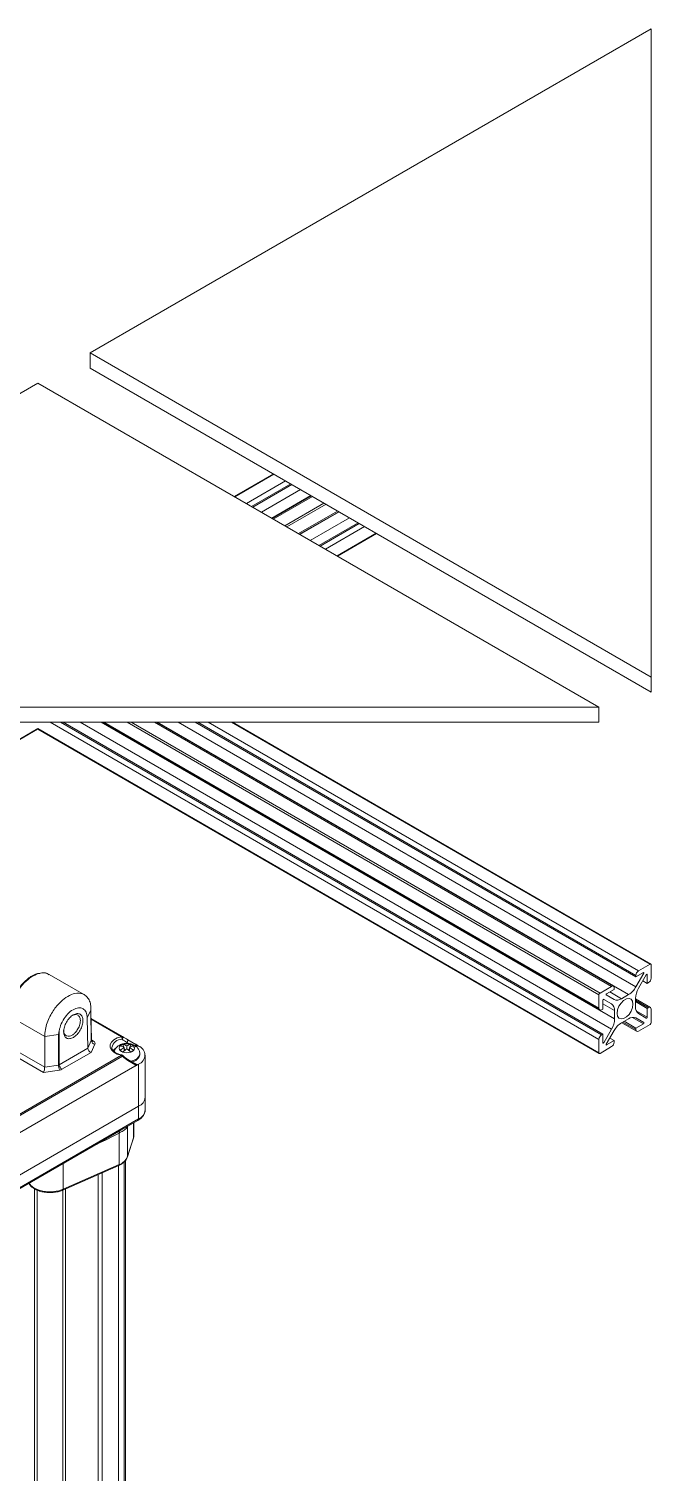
# Model space of a CAD drawing. Header units: millimetres. Extents: x -331 to 5585, y -2655 to 1513.
# Drawn here: x 4987.7 to 5156.3, y 817.2 to 1208.1 of the extents above; entities that cross this region are included whole.
import ezdxf

# ---------------------------------------------------------------- set-up
doc = ezdxf.new("R2010")
doc.units = ezdxf.units.MM

msp = doc.modelspace()

# ---------------------------------------------------------------- linework, layer by layer
at = {"color": 7, "linetype": 'Continuous', "lineweight": 15}
for p, q in [((5156.34, 1208.05), (5004.31, 1120.29)), ((5156.34, 1032.53), (5156.34, 1208.05)), ((5004.31, 1120.29), (5156.34, 1032.53)), ((5004.31, 1120.29), (5004.31, 1116.21)), ((5004.31, 1116.21), (5156.34, 1028.44)), ((4990.17, 1112.13), (4838.14, 1024.36)), ((5142.19, 1024.36), (4990.17, 1112.13)), ((5053.98, 1087.53), (5043.37, 1081.41)), ((5059.01, 1084.63), (5048.4, 1078.5)), ((5064.23, 1081.61), (5053.63, 1075.49)), ((5061.07, 1071.19), (5071.68, 1077.31)), ((5066.3, 1068.18), (5076.9, 1074.3)), ((5071.33, 1065.27), (5081.93, 1071.39)), ((5156.34, 1032.53), (5156.34, 1028.44)), ((4838.14, 1024.36), (5142.19, 1024.36)), ((5142.19, 1024.36), (5142.19, 1020.28)), ((4838.14, 1020.28), (5142.19, 1020.28)), ((4997.01, 1020.28), (5143.25, 935.85)), ((5007.45, 1020.28), (5142.4, 942.38)), ((5146.12, 948.82), (5022.34, 1020.28)), ((5152.2, 951.34), (5032.79, 1020.28)), ((5156.25, 954.81), (5042.85, 1020.28)), ((4838.05, 930.61), (4990.08, 1018.37)), ((4990.14, 1018.43), (5142.28, 930.61)), ((5152.91, 952.98), (5156.05, 954.79)), ((5156.34, 954.63), (5156.34, 951)), ((5002.81, 946.44), (4993.2, 951.99)), ((5154.25, 952.53), (5152.2, 951.34)), ((5152.2, 951.34), (5152.2, 951.75)), ((5152.23, 948.65), (5154.35, 952.3)), ((5155.03, 951.91), (5152.92, 948.25)), ((5154.08, 950.26), (5155.27, 949.57)), ((5155.27, 949.57), (5155.27, 951.93)), ((5155.63, 949.77), (5155.27, 949.57)), ((5142.19, 942.83), (5142.19, 946.47)), ((5142.48, 946.96), (5145.62, 948.77)), ((5144.18, 946.44), (5146.3, 945.22)), ((5146.33, 947.96), (5144.28, 946.77)), ((5146.33, 948.36), (5146.33, 947.96)), ((5148.3, 945.42), (5150.23, 946.54)), ((5004.51, 942.31), (5003.55, 940.23)), ((5004.51, 942.31), (5004.5, 943.49)), ((5004.63, 934.07), (5004.51, 942.31)), ((5004.65, 934.15), (5004.53, 942.22)), ((5143.25, 942.63), (5142.9, 942.42)), ((5143.25, 944.99), (5143.25, 942.63)), ((5145.61, 944.03), (5143.5, 945.25)), ((5146.44, 939.96), (5146.44, 942.2)), ((5152.09, 945.46), (5152.09, 943.22)), ((5156.13, 943.04), (5152.09, 945.37)), ((5155.27, 942.79), (5152.09, 944.63)), ((5155.27, 942.79), (5155.63, 942.99)), ((5155.27, 940.43), (5155.27, 942.79)), ((5156.34, 942.59), (5156.34, 938.95)), ((4991.99, 935.2), (4982.43, 940.72)), ((5003.67, 932.01), (5003.55, 940.23)), ((5004.56, 940.05), (5013.05, 935.15)), ((5150.23, 940), (5148.3, 938.88)), ((5148.37, 938.93), (5152.41, 936.6)), ((5149.02, 939.3), (5152.2, 937.46)), ((5152.2, 937.46), (5154.25, 938.64)), ((5154.35, 938.98), (5152.23, 940.2)), ((5156.05, 938.46), (5152.91, 936.65)), ((5152.92, 941.39), (5155.03, 940.17)), ((4991.99, 935.2), (4995.73, 935.77)), ((4991.99, 926.9), (4991.99, 935.2)), ((4995.73, 935.77), (4995.95, 936.83)), ((4995.73, 927.47), (4995.73, 935.77)), ((4995.95, 936.83), (4995.95, 927.55)), ((5014.52, 934.3), (5016.72, 933.03)), ((5142.19, 930.79), (5142.19, 934.42)), ((5142.9, 935.65), (5143.25, 935.85)), ((5143.25, 935.85), (5143.25, 933.49)), ((5143.5, 933.51), (5145.61, 937.17)), ((5146.3, 936.77), (5144.18, 933.11)), ((5146.33, 934.08), (5145.14, 934.76)), ((5152.2, 937.05), (5152.2, 937.46)), ((4991.69, 925.44), (4981.6, 931.27)), ((4982.31, 932.49), (4991.99, 926.9)), ((4995.95, 927.55), (5003.67, 932.01)), ((5004.57, 930.9), (4996.66, 926.33)), ((5003.67, 932), (5004.63, 934.07)), ((5005.6, 933.12), (5004.57, 930.9)), ((5012.89, 930.18), (5012.39, 930.3)), ((5012.46, 932.65), (5012.53, 932.7)), ((5012.47, 932.65), (5012.46, 932.65)), ((5012.46, 931.38), (5012.47, 931.39)), ((5012.53, 931.34), (5012.46, 931.38)), ((5013.08, 933.02), (5013.16, 933.06)), ((5013.16, 930.97), (5013.08, 931.02)), ((5013.18, 933.06), (5013.16, 933.06)), ((5013.16, 933.06), (5013.46, 932.3)), ((5013.16, 930.97), (5013.18, 930.98)), ((5013.56, 931.32), (5013.56, 932.25)), ((5013.56, 932.04), (5013.77, 931.49)), ((5014.27, 931.85), (5014.27, 932.66)), ((5014.76, 931.49), (5014.97, 932.04)), ((5014.97, 931.32), (5014.97, 932.25)), ((5015.08, 932.3), (5015.37, 933.06)), ((5015.35, 933.06), (5015.37, 933.06)), ((5015.37, 930.97), (5015.35, 930.98)), ((5015.37, 933.06), (5015.45, 933.02)), ((5015.45, 931.02), (5015.37, 930.97)), ((5016, 932.7), (5016.08, 932.65)), ((5016.08, 931.38), (5016, 931.34)), ((5016.06, 932.65), (5016.08, 932.65)), ((5016.08, 931.38), (5016.06, 931.39)), ((5017.05, 932.84), (5017.45, 932.61)), ((5017.77, 930.24), (5017.77, 930.46)), ((5145.62, 932.44), (5142.48, 930.63)), ((5144.28, 932.89), (5146.33, 934.08)), ((5146.33, 934.08), (5146.33, 933.67)), ((4980.53, 911.47), (5012.8, 930.09)), ((5013.05, 929.83), (4980.78, 911.2)), ((5016.42, 927.12), (4982.8, 907.71)), ((4991.99, 926.89), (4995.73, 927.47)), ((5016.72, 927.72), (5014.52, 928.99)), ((5016.72, 927.43), (5014.52, 928.7)), ((5017.45, 927.71), (5017.05, 927.48)), ((5017.45, 916.28), (5017.45, 927.71)), ((5019.21, 918.73), (5019.21, 930.16)), ((4995.99, 926.11), (4991.69, 925.44)), ((5019.21, 915.3), (5019.21, 918.73)), ((5017.45, 916.28), (4982.8, 896.28)), ((5017.45, 916.28), (5017.45, 912.85)), ((4982.8, 892.85), (5017.45, 912.85)), ((5012.61, 909.78), (5017.28, 912.48)), ((5014.41, 910.78), (5014.41, 902.61)), ((5016.11, 908), (5016.11, 911.81)), ((4982.63, 892.48), (5012.61, 909.78)), ((5012.15, 909.03), (5012.15, 900.49)), ((5014.39, 902.51), (5016.06, 907.69)), ((5014.41, 902.61), (5016.08, 907.79)), ((5016.06, 907.69), (5016.09, 907.98)), ((4996.94, 893.61), (5012.05, 900.26)), ((4997.04, 893.84), (5012.15, 900.49)), ((5012.01, 789.99), (5012.01, 900.24)), ((5013.89, 795.54), (5013.89, 901.65))]:
    msp.add_line(p, q, dxfattribs=at)
at = {"color": 8, "linetype": 'Continuous', "lineweight": 15}
for p, q in [((5054.1, 1087.46), (5043.49, 1081.34)), ((5046.64, 1079.53), (5057.24, 1085.65)), ((5048.05, 1078.71), (5058.66, 1084.83)), ((5050.72, 1077.17), (5061.33, 1083.29)), ((5064.16, 1081.66), (5053.55, 1075.53)), ((5064.53, 1081.44), (5053.92, 1075.32)), ((5057.07, 1073.5), (5067.67, 1079.63)), ((5068.24, 1079.3), (5057.63, 1073.18)), ((5060.78, 1071.36), (5071.38, 1077.48)), ((5061.15, 1071.15), (5071.75, 1077.27)), ((5074.58, 1075.64), (5063.98, 1069.52)), ((5066.65, 1067.97), (5077.25, 1074.1)), ((5078.67, 1073.28), (5068.06, 1067.16)), ((5071.21, 1065.34), (5081.82, 1071.46)), ((5142.19, 934.42), (4993.47, 1020.28)), ((4996.3, 1020.28), (5142.9, 935.65)), ((5145.61, 937.17), (5001.64, 1020.28)), ((5007.3, 1020.28), (5146.44, 939.96)), ((5008.04, 1020.28), (5142.19, 942.83)), ((5142.19, 946.47), (5014.33, 1020.28)), ((5015.46, 1020.28), (5142.48, 946.96)), ((5145.62, 948.77), (5021.76, 1020.28)), ((5150.23, 946.54), (5022.49, 1020.28)), ((5028.15, 1020.28), (5152.23, 948.65)), ((5033.5, 1020.28), (5152.2, 951.75)), ((5036.32, 1020.28), (5152.91, 952.98)), ((5156.05, 954.79), (5042.62, 1020.28)), ((4838.14, 930.79), (4990.17, 1018.55)), ((4990.17, 1018.55), (5142.19, 930.79)), ((5154.35, 952.3), (5154.1, 952.44)), ((5155.27, 951.93), (5155.13, 952.01)), ((5145.11, 947.25), (5148.3, 945.42)), ((5146.44, 942.2), (5143.25, 944.03)), ((5143.49, 945.25), (5145.61, 944.03)), ((5152.09, 945.04), (5155.63, 942.99)), ((5152.28, 942.15), (5155.27, 940.43)), ((5012.8, 935.13), (5004.56, 939.88)), ((5148.66, 939.1), (5152.2, 937.05)), ((5154.25, 938.64), (5151.25, 940.37)), ((5152.21, 940.22), (5154.35, 938.98)), ((5004.65, 934.28), (5005.21, 933.95)), ((5014.27, 933.3), (5014.27, 933.58)), ((5014.77, 933.29), (5014.27, 933.58)), ((5143.25, 933.65), (5143.5, 933.51)), ((5144.14, 932.98), (5144.28, 932.89)), ((5014.41, 910.83), (5014.41, 910.78)), ((5016.08, 907.79), (5016.08, 911.79)), ((4997.04, 900.8), (4997.04, 893.84)), ((5013.5, 901.19), (5013.5, 794.69)), ((5006.47, 897.81), (5006.47, 789.99)), ((5006.49, 897.81), (5006.49, 789.99)), ((5007.61, 898.31), (5007.61, 789.99)), ((4989.2, 893.99), (4989.2, 789.43)), ((4989.92, 893.62), (4989.92, 789.87)), ((4996.9, 893.6), (4996.9, 783.94)), ((4997.61, 893.91), (4997.61, 785.32))]:
    msp.add_line(p, q, dxfattribs=at)
at = {"color": 7, "linetype": 'Continuous', "lineweight": 15, "flags": 128}
for points in [[(4990.08, 1018.37), (4990.08, 1018.37), (4990.12, 1018.4), (4990.14, 1018.44), (4990.16, 1018.49), (4990.17, 1018.55)], [(5154.25, 952.53), (5154.29, 952.54), (5154.32, 952.54), (5154.35, 952.53), (5154.38, 952.5), (5154.39, 952.46), (5154.38, 952.41), (5154.37, 952.36), (5154.35, 952.3)], [(5155.03, 951.91), (5155.07, 951.96), (5155.11, 951.99), (5155.15, 952.02), (5155.19, 952.03), (5155.22, 952.03), (5155.25, 952.01), (5155.27, 951.98), (5155.27, 951.93)], [(5144.18, 946.44), (5144.16, 946.46), (5144.14, 946.5), (5144.14, 946.55), (5144.15, 946.6), (5144.17, 946.65), (5144.2, 946.7), (5144.24, 946.74), (5144.28, 946.77)], [(5143.25, 944.99), (5143.26, 945.04), (5143.28, 945.1), (5143.31, 945.15), (5143.34, 945.19), (5143.38, 945.23), (5143.42, 945.25), (5143.46, 945.26), (5143.5, 945.25)], [(5147.11, 941.46), (5147.24, 942.39), (5147.61, 943.36), (5148.19, 944.24), (5148.89, 944.95), (5149.64, 945.38), (5150.34, 945.49), (5150.92, 945.26), (5151.29, 944.73), (5151.42, 943.95), (5151.29, 943.03), (5150.92, 942.06), (5150.34, 941.18), (5149.64, 940.47), (5148.89, 940.04), (5148.19, 939.93), (5147.61, 940.16), (5147.24, 940.69), (5147.11, 941.46)], [(5154.35, 938.98), (5154.37, 938.96), (5154.38, 938.92), (5154.39, 938.87), (5154.38, 938.82), (5154.35, 938.77), (5154.32, 938.72), (5154.29, 938.68), (5154.25, 938.64)], [(5155.27, 940.43), (5155.27, 940.38), (5155.25, 940.32), (5155.22, 940.27), (5155.19, 940.23), (5155.15, 940.19), (5155.11, 940.17), (5155.07, 940.16), (5155.03, 940.17)], [(5012.8, 930.09), (5011.66, 930.42), (5010.72, 930.92), (5010.06, 931.54), (5009.71, 932.24), (5009.71, 932.98), (5010.06, 933.68), (5010.72, 934.3), (5011.66, 934.8), (5012.8, 935.13)], [(5013.05, 935.15), (5013.1, 935.11), (5013.13, 935.04), (5013.15, 934.95), (5013.15, 934.85), (5013.12, 934.75), (5013.08, 934.64), (5013.03, 934.54), (5012.96, 934.44)], [(5014.27, 933.58), (5014.34, 933.68), (5014.41, 933.79), (5014.47, 933.9), (5014.52, 934.01), (5014.54, 934.12), (5014.55, 934.2), (5014.54, 934.27), (5014.52, 934.3)], [(5010.53, 931.38), (5010.95, 931.8), (5011.23, 932)], [(5143.5, 933.51), (5143.46, 933.46), (5143.42, 933.43), (5143.38, 933.4), (5143.34, 933.39), (5143.31, 933.39), (5143.28, 933.41), (5143.26, 933.44), (5143.25, 933.49)], [(5144.28, 932.89), (5144.24, 932.88), (5144.2, 932.88), (5144.17, 932.89), (5144.15, 932.92), (5144.14, 932.96), (5144.14, 933.01), (5144.16, 933.06), (5144.18, 933.11)], [(5016.08, 907.79), (5016.07, 907.71), (5016.06, 907.69)], [(5014.41, 902.61), (5014.4, 902.53), (5014.39, 902.51)]]:
    msp.add_lwpolyline(points, dxfattribs=at)
at = {"color": 8, "linetype": 'Continuous', "lineweight": 15, "flags": 128}
for points in [[(5015.31, 928.53), (5016.06, 928.73), (5016.94, 929.16), (5017.53, 929.73), (5017.76, 930.38), (5017.76, 930.55)], [(5012.8, 930.09), (5012.83, 930.14), (5012.86, 930.17), (5012.89, 930.18), (5012.89, 930.18)], [(5013.14, 930.05), (5013.15, 930.04), (5013.15, 930.01), (5013.13, 929.97), (5013.1, 929.9), (5013.05, 929.83)], [(5014.52, 928.7), (5014.54, 928.81), (5014.55, 928.89), (5014.54, 928.96), (5014.52, 928.99)], [(5017.45, 912.85), (5017.44, 912.73), (5017.41, 912.63), (5017.35, 912.54), (5017.28, 912.48), (5017.28, 912.48)], [(5016.08, 907.79), (5016.11, 907.93), (5016.11, 908)], [(4987.75, 895.44), (4988.21, 894.86), (4989.09, 894.19), (4990.21, 893.66), (4991.53, 893.31), (4992.95, 893.14), (4994.4, 893.18), (4995.79, 893.42), (4997.04, 893.84)]]:
    msp.add_lwpolyline(points, dxfattribs=at)
at = {"color": 7, "linetype": 'Continuous', "lineweight": 15}
for centre, radius, start, end in [((5156.16, 954.66), 0.175, 350.7744, 129.2297), ((5153.73, 951.68), 1.54, 122.6021, 177.3955), ((5154.8, 951.07), 1.54, 302.6066, 357.3949), ((5142.81, 946.44), 0.615, 122.595, 177.4), ((5145.9, 948.43), 0.437, 350.7852, 129.2099), ((5147.18, 951.43), 5.77, 301.955, 331.1445), ((5157.86, 945.26), 5.77, 148.8545, 178.045), ((5142.62, 942.76), 0.437, 170.7851, 309.1997), ((5144.43, 942.39), 2.01, 354.3774, 54.3056), ((5147.12, 947.05), 2.01, 245.6857, 305.6176), ((5154.1, 943.03), 2.01, 174.3799, 234.3001), ((5155.9, 942.66), 0.437, 350.7876, 129.1972), ((5140.67, 940.16), 5.77, 328.8572, 358.043), ((5151.35, 933.99), 5.77, 121.9551, 151.1444), ((5151.4, 938.37), 2.01, 65.6855, 125.6178), ((5155.72, 938.98), 0.614, 302.5927, 357.4023), ((5012.94, 934.92), 0.251, 65.6617, 125.6207), ((5011.4, 934.44), 1.56, 0.227, 26.1496), ((5143.73, 934.35), 1.54, 122.6092, 177.3923), ((5152.63, 936.98), 0.437, 170.781, 309.2157), ((5005.72, 934.2), 1.09, 186.6913, 263.8849), ((5012.98, 932.02), 0.812, 129.2923, 230.7077), ((5011.36, 927.89), 4.89, 63.2848, 76.88), ((5018.23, 925.24), 8.43, 123.6605, 133.1144), ((5013.78, 931.18), 1.97, 110.7519, 129.2427), ((5015.16, 928.78), 4.72, 116.1506, 123.844), ((5013.78, 932.86), 1.97, 230.7573, 249.2481), ((5004.01, 915.94), 17.59, 58.9711, 61.0343), ((5014.27, 929.8), 3.43, 71.5156, 108.4847), ((5012.07, 928.29), 4.89, 63.2848, 76.88), ((5018.94, 924.83), 8.43, 123.6605, 133.1144), ((5014.27, 934.24), 3.43, 251.5153, 288.4844), ((5016.47, 928.29), 4.89, 103.1201, 116.7153), ((5009.6, 924.83), 8.43, 46.8857, 56.3396), ((5017.17, 927.89), 4.89, 103.1201, 116.7153), ((5010.3, 925.24), 8.43, 46.8857, 56.3396), ((5014.75, 931.18), 1.97, 50.7539, 69.2515), ((5013.37, 928.79), 4.72, 56.1513, 63.8541), ((5014.75, 932.86), 1.97, 290.7485, 309.2461), ((5024.56, 915.87), 17.67, 118.9704, 121.0243), ((5015.5, 930.68), 2.31, 272.2938, 349.0576), ((5015.55, 932.02), 0.812, 309.2937, 50.7063), ((5016.52, 930.16), 2.62, 290.7834, 69.2167), ((5142.37, 930.76), 0.175, 170.7785, 309.2256), ((5144.79, 933.74), 1.54, 302.5997, 357.3983), ((4999.54, 927.49), 3.81, 180.2531, 201.2332), ((4997.49, 927.63), 1.54, 182.9179, 237.3727), ((5012.41, 929.48), 0.721, 28.8466, 58.0439), ((5012.8, 929.69), 0.5, 45.9692, 78.9847), ((5016.2, 919.03), 3.02, 294.3749, 354.305), ((5010.86, 904.13), 3.86, 289.4983, 336.8474)]:
    msp.add_arc(centre, radius, start, end, dxfattribs=at)
at = {"color": 8, "linetype": 'Continuous', "lineweight": 15}
for centre, radius, start, end in [((5013.03, 931.49), 2.95, 91.3836, 165.6104), ((5004.92, 934.35), 0.496, 245.2397, 306.0823), ((5016.2, 915.6), 3.02, 294.3749, 354.305), ((5012.89, 909.18), 0.759, 148.1719, 191.2539), ((5011.93, 900.45), 0.222, 301.7052, 10.207), ((4996.83, 893.8), 0.222, 301.7396, 10.2011)]:
    msp.add_arc(centre, radius, start, end, dxfattribs=at)
at = {"color": 7, "linetype": 'Continuous', "lineweight": 15}
for centre, major_axis, ratio, start_param, end_param in [((5004.15, 934.16), (0.5, -0.015), 0.576717, 6.03876, 6.309322), ((5014.27, 933.87), (4.1, -2.66), 0.049613, 4.419409, 4.74463), ((5014.52, 934.3), (4.6, -2.66), 0.00007, 4.387209, 4.71243), ((5003.15, 930.9), (0.43, 1.37), 0.210773, 5.71085, 5.714043), ((5004.57, 931.71), (0.756, -0.691), 0.697934, 3.721753, 5.280629), ((5004.15, 933.34), (1.5, 0), 0.577244, 6.021348, 7.068545), ((5015.67, 933.06), (1.21, -0.21), 0.231405, 6.094287, 6.847162), ((5015.67, 932.82), (1.39, 0), 0.333297, 5.57714, 6.333695), ((4991.69, 926.26), (0.19, 1.04), 0.21838, 3.850173, 5.409035), ((4990.88, 926.73), (1.09, 0.34), 0.706027, 6.064662, 6.067856), ((4995.6, 927.76), (0.5, 0), 0.597661, 4.974226, 5.497749), ((4995.6, 926.94), (1.5, 0), 0.577332, 4.974226, 5.497749), ((5014.52, 934.01), (-3.25, 5.63), 0.577335, 2.030933, 2.356154)]:
    msp.add_ellipse(centre, major_axis=major_axis, ratio=ratio, start_param=start_param, end_param=end_param, dxfattribs=at)
at = {"color": 8, "linetype": 'Continuous', "lineweight": 15}
for centre, major_axis, ratio, start_param, end_param in [((5015.67, 933.06), (1.21, -0.21), 0.231405, 5.46039, 6.094287), ((5015.67, 927.51), (1.39, 0), 0.333297, 6.232676, 7.279779), ((5015.67, 927.75), (1.21, -0.21), 0.231405, 5.799964, 6.847091), ((5003.95, 906.93), (13.67, 6.11), 0.114664, 4.811038, 5.303286)]:
    msp.add_ellipse(centre, major_axis=major_axis, ratio=ratio, start_param=start_param, end_param=end_param, dxfattribs=at)
at = {"color": 7, "linetype": 'Continuous', "lineweight": 15}
for points, knots in [([(4982.3, 941), (4982.32, 941.27), (4982.36, 942.29), (4982.82, 944.3), (4983.98, 946.92), (4985.69, 949.3), (4987.28, 950.78), (4988.88, 951.8), (4989.96, 952.34), (4990.62, 952.28), (4990.69, 952.28)], [0, 0, 0, 0, 0.058212, 0.221047, 0.395028, 0.569039, 0.742945, 0.80625, 0.980243, 1, 1, 1, 1]), ([(4993.15, 951.9), (4993, 952.02), (4992.4, 952.5), (4990.87, 952.45), (4989.21, 951.86), (4987.55, 950.77), (4985.92, 949.27), (4984.16, 946.81), (4982.96, 944.12), (4982.49, 942.05), (4982.44, 941), (4982.43, 940.72)], [0, 0, 0, 0, 0.046992, 0.190653, 0.334314, 0.386549, 0.530211, 0.673875, 0.81754, 0.952002, 1, 1, 1, 1]), ([(4992.9, 952.1), (4992.75, 952.18), (4992.3, 952.4), (4991.72, 952.49), (4991.29, 952.43), (4991.23, 952.42)], [0, 0, 0, 0, 0.296108, 0.898456, 1, 1, 1, 1]), ([(4991.99, 935.2), (4992.03, 935.81), (4992.1, 937), (4992.63, 938.87), (4993.37, 940.61), (4994.54, 942.62), (4996.19, 944.61), (4998.25, 946.18), (5000.33, 947), (5001.99, 946.92), (5003.16, 946.27), (5003.92, 945.39), (5004.34, 944.4), (5004.47, 943.7), (5004.5, 943.49)], [0, 0, 0, 0, 0.0810798, 0.1577656, 0.230048, 0.2979262, 0.4199583, 0.5245363, 0.6291143, 0.7511468, 0.8190247, 0.891307, 0.9679926, 1, 1, 1, 1]), ([(5003.55, 940.23), (5003.48, 940.77), (5003.35, 941.86), (5002.45, 942.82), (5001.17, 943.06), (4999.67, 942.55), (4998.17, 941.33), (4996.9, 939.62), (4996.21, 938.02), (4996.01, 937.11), (4995.95, 936.83)], [0, 0, 0, 0, 0.134523, 0.269148, 0.403698, 0.538245, 0.672791, 0.807341, 0.941967, 1, 1, 1, 1]), ([(4997.13, 936.93), (4997.13, 936.92), (4997.11, 936.68), (4997.19, 936.29), (4997.37, 935.82), (4997.64, 935.5), (4998.07, 935.26), (4998.67, 935.23), (4999.42, 935.52), (5000.16, 936.09), (5000.75, 936.81), (5001.17, 937.54), (5001.44, 938.17), (5001.62, 938.84), (5001.68, 939.51), (5001.61, 940.1), (5001.42, 940.56), (5001.14, 940.88), (5000.72, 941.12), (5000.12, 941.17), (4999.61, 940.93), (4999.37, 940.82)], [0, 0, 0, 0, 0.003654, 0.055141, 0.103796, 0.149621, 0.192624, 0.269805, 0.335774, 0.401729, 0.478905, 0.521905, 0.56774, 0.616396, 0.667891, 0.71937, 0.768032, 0.813859, 0.856858, 0.934038, 1, 1, 1, 1]), ([(4999.73, 941.03), (5000.07, 941.18), (5000.76, 941.48), (5001.64, 941.29), (5002.22, 940.62), (5002.44, 939.54), (5002.24, 938.23), (5001.67, 936.88), (5000.8, 935.7), (4999.77, 934.87), (4998.74, 934.52), (4997.86, 934.68), (4997.28, 935.36), (4997.06, 936.43), (4997.26, 937.75), (4997.83, 939.09), (4998.7, 940.3), (4999.38, 940.79), (4999.73, 941.03)], [0, 0, 0, 0, 0.062498, 0.124998, 0.187499, 0.250003, 0.312501, 0.375002, 0.437502, 0.5, 0.562498, 0.624998, 0.687499, 0.749997, 0.812501, 0.875002, 0.937502, 1, 1, 1, 1]), ([(5004.74, 933.88), (5004.74, 933.89), (5004.73, 933.9), (5004.66, 934.01), (5004.66, 934.11), (5004.67, 934.15)], [0, 0, 0, 0, 0.283368, 0.686599, 1, 1, 1, 1]), ([(5012.39, 930.3), (5012.38, 930.3), (5012.02, 930.38), (5011.41, 930.65), (5010.7, 931.11), (5010.3, 931.63), (5010.14, 931.99), (5010.18, 932.19), (5010.19, 932.22)], [0, 0, 0, 0, 0.008568, 0.245838, 0.4810438, 0.7146319, 0.9513793, 1, 1, 1, 1]), ([(5017.75, 930.46), (5017.75, 930.5), (5017.8, 930.83), (5017.61, 931.43), (5017.19, 932.14), (5016.58, 932.69), (5015.81, 933.09), (5014.87, 933.33), (5013.82, 933.35), (5012.8, 933.13), (5011.93, 932.69), (5011.3, 932.07), (5010.93, 931.51), (5010.88, 931.16), (5010.87, 931.09)], [0, 0, 0, 0, 0.012423, 0.106316, 0.192717, 0.278374, 0.36954, 0.4701, 0.577345, 0.690396, 0.792643, 0.886226, 0.976746, 1, 1, 1, 1]), ([(5016.09, 932.32), (5016.11, 932.32), (5016.36, 932.34), (5016.73, 932.41), (5017, 932.57), (5017.08, 932.62)], [0, 0, 0, 0, 0.045089, 0.69843, 1, 1, 1, 1]), ([(5016.42, 933.2), (5016.5, 933.16), (5016.65, 933.09), (5016.86, 932.97), (5016.99, 932.88), (5017.05, 932.84)], [0, 0, 0, 0, 0.407193, 0.7021919, 1, 1, 1, 1]), ([(5014.52, 928.99), (5014.4, 929.06), (5013.92, 929.35), (5013.48, 929.75), (5013.14, 930.05)], [0, 0, 0, 0, 0.239401, 1, 1, 1, 1]), ([(5017.05, 927.48), (5016.91, 927.41), (5016.7, 927.3), (5016.49, 927.16), (5016.42, 927.12)], [0, 0, 0, 0, 0.6717337, 1, 1, 1, 1]), ([(5016.42, 927.12), (5016.5, 927.18), (5016.62, 927.26), (5016.7, 927.39), (5016.72, 927.43), (5016.72, 927.43)], [0, 0, 0, 0, 0.724671, 0.988606, 1, 1, 1, 1]), ([(5016.63, 927.76), (5016.64, 927.76), (5016.69, 927.74), (5016.71, 927.72), (5016.73, 927.71)], [0, 0, 0, 0, 0.377631, 1, 1, 1, 1]), ([(5017.28, 912.48), (5017.46, 912.6), (5017.97, 912.92), (5018.62, 913.54), (5019.06, 914.37), (5019.25, 914.98), (5019.2, 915.28), (5019.19, 915.31)], [0, 0, 0, 0, 0.159124, 0.460385, 0.722265, 0.975155, 1, 1, 1, 1]), ([(5014.41, 910.78), (5014.39, 910.73), (5014.25, 910.36), (5013.94, 910.09), (5013.27, 909.66), (5012.75, 909.37), (5012.22, 909.07), (5012.15, 909.03)], [0, 0, 0, 0, 0.06153, 0.483921, 0.547694, 0.934265, 1, 1, 1, 1]), ([(5012.05, 900.26), (5012.24, 900.35), (5012.8, 900.62), (5013.56, 901.18), (5014.14, 901.86), (5014.32, 902.34), (5014.39, 902.51)], [0, 0, 0, 0, 0.168152, 0.48905, 0.811392, 1, 1, 1, 1]), ([(4987.74, 895.43), (4987.79, 895.33), (4987.95, 894.96), (4988.52, 894.4), (4989.43, 893.78), (4990.58, 893.32), (4991.64, 893.04), (4992.33, 893), (4992.55, 892.98)], [0, 0, 0, 0, 0.071732, 0.27068, 0.477012, 0.687166, 0.897464, 1, 1, 1, 1]), ([(4992.55, 892.98), (4992.78, 892.96), (4993.47, 892.89), (4994.63, 892.97), (4995.89, 893.2), (4996.61, 893.48), (4996.94, 893.61)], [0, 0, 0, 0, 0.15174, 0.448332, 0.745471, 1, 1, 1, 1])]:
    msp.add_open_spline(points, degree=3, knots=knots, dxfattribs=at)

doc.saveas('drawing.dxf')
